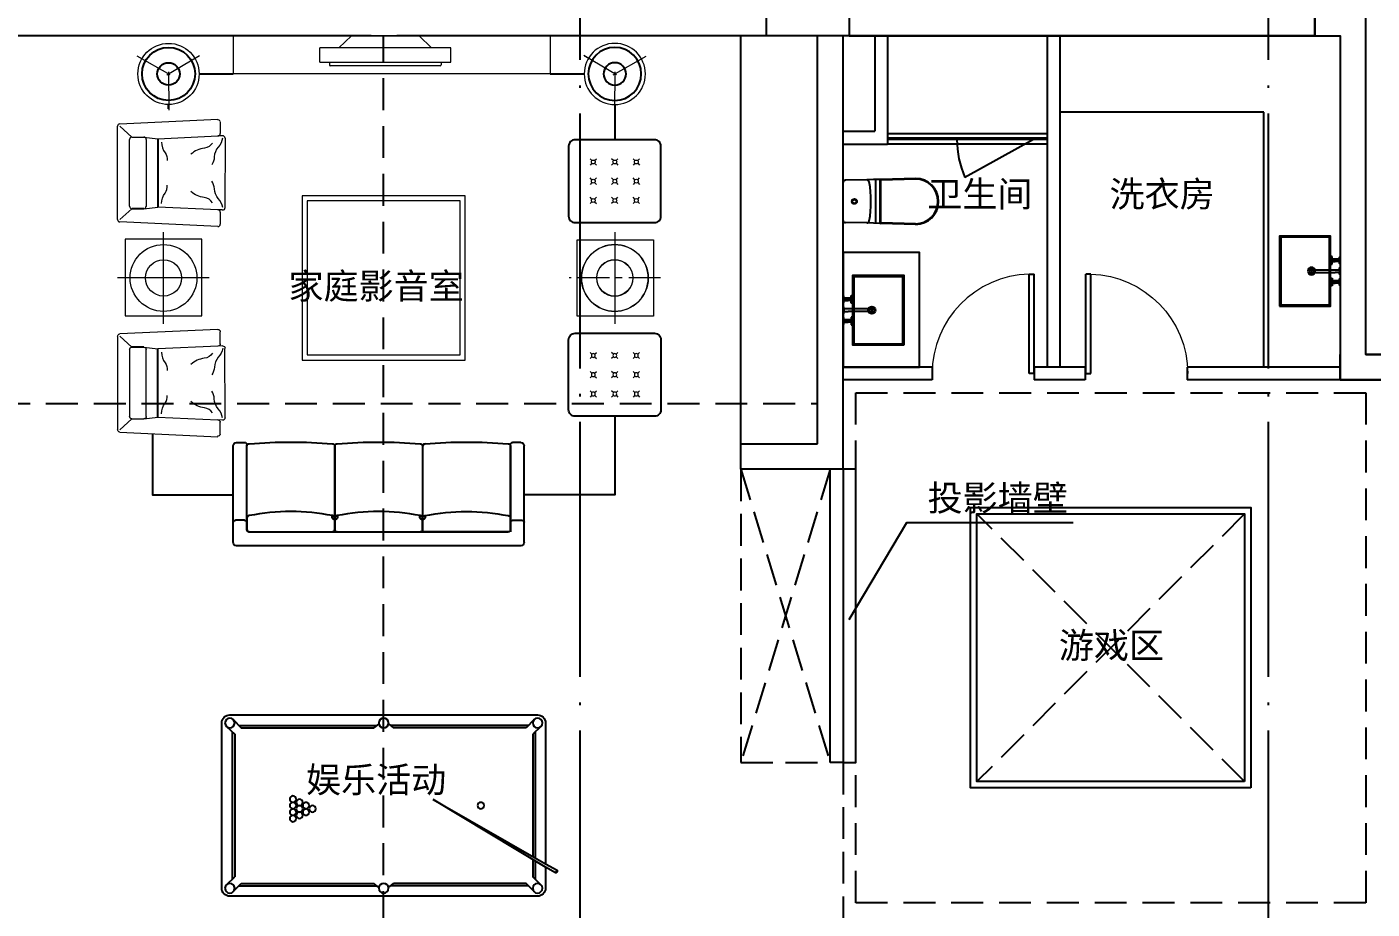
# Model space of a CAD drawing. Header units: millimetres. Extents: x 1337745 to 1642153, y -192803 to 266425.
# Drawn here: x 1488312 to 1498862, y 91508 to 98427 of the extents above; entities that cross this region are included whole.
import ezdxf
from ezdxf.enums import TextEntityAlignment as Align

# ---------------------------------------------------------------- set-up
doc = ezdxf.new("R2010")
doc.units = ezdxf.units.MM
doc.header["$LTSCALE"] = 1000
doc.header["$MEASUREMENT"] = 0
for name, pattern in [('__附着_A09-停车位、行车流线模块_TEN24RUY_设计区$0$DASH', [0.35, 0.25, -0.1]), ('CENTER', [2, 1.25, -0.25, 0.25, -0.25]), ('DASH', [0.35, 0.25, -0.1]), ('DOTE', [2.42, 2, -0.2, 0.02, -0.2]), ('HIDDEN', [0.375, 0.25, -0.125]), ('HIDDEN2', [4.7625, 3.175, -1.5875])]:
    doc.linetypes.add(name, pattern=pattern)
for name, color, linetype in [('__附着_A09-停车位、行车流线模块_TEN24RUY_设计区$0$STD-PARK', 103, '__附着_A09-停车位、行车流线模块_TEN24RUY_设计区$0$DASH'), ('A-BALCONY', 7, 'Continuous'), ('A-PUB_DIM', 3, 'Continuous'), ('AE-FLOR', 151, 'Continuous'), ('DIM_SYMB', 7, 'Continuous'), ('DOTE', 16, 'DOTE'), ('IE-FURN', 33, 'Continuous'), ('P-FURN-高柜', 5, 'Continuous'), ('P-卫生隔断', 30, 'Continuous'), ('P-固定家具（悬空）', 142, 'Continuous'), ('P-洁具', 31, 'Continuous'), ('P-活动家具', 146, 'Continuous'), ('PUB_TEXT', 7, 'Continuous'), ('REF', 8, 'HIDDEN2'), ('STAIR', 61, 'Continuous'), ('WALL', 2, 'Continuous'), ('WALL1', 51, 'Continuous'), ('WINDOW', 4, 'Continuous'), ('WINDOW_TEXT', 7, 'Continuous'), ('剪力墙', 6, 'Continuous'), ('文字标注', 255, 'Continuous'), ('砖墙', 30, 'Continuous')]:
    doc.layers.add(name, color=color, linetype=linetype)
doc.layers.add('furniture', color=6, linetype='Continuous', lineweight=13)
doc.styles.add('_TCH_DIM', font='SIMPLEX.shx', dxfattribs={"width": 0.85, "bigfont": 'GBCBIG.shx'})
doc.styles.add('_TCH_DIM_T3', font='SIMPLEX', dxfattribs={"width": 0.705882, "bigfont": 'GBCBIG'})
doc.styles.add('_TCH_WINDOW', font='SIMPLEX.shx', dxfattribs={"width": 0.6, "height": 3.5, "bigfont": 'GBCBIG.shx'})
doc.styles.get("Standard").update_dxf_attribs({"font": 'GBENOR', "bigfont": 'GBCBIG'})
doc.styles.add('黑体', font='SIMHEI.TTF')
doc.dimstyles.new('_TCH_ARCH&&50', dxfattribs={"dimtxt": 148.75, "dimasz": 50, "dimexe": 125, "dimexo": 150, "dimgap": 50, "dimtad": 1, "dimdec": 0, "dimzin": 0, "dimdsep": 46, "dimtxsty": '_TCH_DIM_T3', "dimblk": 'ARCHTICK', "dimcen": 0.09, "dimclrt": 7, "dimazin": 2, "dimtfac": 1, "dimtdec": 0, "dimtix": 1, "dimtmove": 2, "dimatfit": 3, "dimfxl": 1, "dimtolj": 1, "dimtzin": 0, "dimarcsym": 0})

# ---------------------------------------------------------------- blocks, each defined once
blk = doc.blocks.new('_ArchTick')
at = {"color": 0, "linetype": 'ByBlock', "const_width": 0.4}
blk.add_lwpolyline([(-0.5, -0.5), (0.5, 0.5)], dxfattribs=at)
blk = doc.blocks.new('*D49')
at = {"layer": 'A-PUB_DIM', "color": 0, "lineweight": -2, "transparency": 16777216}
for p, q in [((2969090, -686126), (2969126, -685805)), ((2969189, -686137), (2969226, -685816)), ((2969112, -685929), (2969212, -685940))]:
    blk.add_line(p, q, dxfattribs=at)
at = {"layer": 'Defpoints', "color": 0, "transparency": 16777216}
for p in [(2969212, -685940), (2969073, -686275), (2969173, -686286)]:
    blk.add_point(p, dxfattribs=at)
at = {"layer": 'A-PUB_DIM', "color": 0, "lineweight": -2, "transparency": 16777216, "xscale": 50, "yscale": 50, "zscale": 50}
for p, rotation in [((2969112, -685929), 173.5415813661932), ((2969212, -685940), 353.5415813661932)]:
    blk.add_blockref('_ArchTick', p, dxfattribs=dict(at, rotation=rotation))
at = {"layer": 'A-PUB_DIM', "color": 7, "transparency": 16777216, "insert": (2968954, -685773), "char_height": 148.8, "attachment_point": 5, "rotation": 353.5416, "style": '_TCH_DIM_T3'}
blk.add_mtext('\\A1;100', dxfattribs=at)
blk = doc.blocks.new('*D50')
at = {"layer": 'A-PUB_DIM', "color": 0, "lineweight": -2, "transparency": 16777216}
for p, q in [((2969189, -686137), (2969226, -685816)), ((2969212, -685940), (2970007, -686030)), ((2969984, -686227), (2970021, -685906))]:
    blk.add_line(p, q, dxfattribs=at)
at = {"layer": 'Defpoints', "color": 0, "transparency": 16777216}
for p in [(2970007, -686030), (2969173, -686286), (2969967, -686376)]:
    blk.add_point(p, dxfattribs=at)
at = {"layer": 'A-PUB_DIM', "color": 0, "lineweight": -2, "transparency": 16777216, "xscale": 50, "yscale": 50, "zscale": 50}
for p, rotation in [((2969212, -685940), 173.5415813662123), ((2970007, -686030), 353.5415813662123)]:
    blk.add_blockref('_ArchTick', p, dxfattribs=dict(at, rotation=rotation))
at = {"layer": 'A-PUB_DIM', "color": 7, "transparency": 16777216, "insert": (2969623, -685862), "char_height": 148.8, "attachment_point": 5, "rotation": 353.5416, "style": '_TCH_DIM_T3'}
blk.add_mtext('\\A1;800', dxfattribs=at)
blk = doc.blocks.new('*D51')
at = {"layer": 'A-PUB_DIM', "color": 0, "lineweight": -2, "transparency": 16777216}
for p, q in [((2969984, -686227), (2970021, -685906)), ((2970084, -686239), (2970120, -685917)), ((2970007, -686030), (2969957, -686024)), ((2970007, -686030), (2970106, -686041)), ((2970106, -686041), (2970156, -686047))]:
    blk.add_line(p, q, dxfattribs=at)
at = {"layer": 'Defpoints', "color": 0, "transparency": 16777216}
for p in [(2970106, -686041), (2969967, -686376), (2970067, -686388)]:
    blk.add_point(p, dxfattribs=at)
at = {"layer": 'A-PUB_DIM', "color": 0, "lineweight": -2, "transparency": 16777216, "xscale": 50, "yscale": 50, "zscale": 50}
for p, rotation in [((2970007, -686030), 353.5415813663083), ((2970106, -686041), 173.5415813663083)]:
    blk.add_blockref('_ArchTick', p, dxfattribs=dict(at, rotation=rotation))
at = {"layer": 'A-PUB_DIM', "color": 7, "transparency": 16777216, "insert": (2970070, -685912), "char_height": 148.8, "attachment_point": 5, "rotation": 353.5416, "style": '_TCH_DIM_T3'}
blk.add_mtext('\\A1;100', dxfattribs=at)
blk = doc.blocks.new('*D52')
at = {"layer": 'A-PUB_DIM', "color": 0, "lineweight": -2, "transparency": 16777216}
for p, q in [((2970084, -686239), (2970120, -685917)), ((2970106, -686041), (2971596, -686210)), ((2971574, -686407), (2971611, -686086))]:
    blk.add_line(p, q, dxfattribs=at)
at = {"layer": 'Defpoints', "color": 0, "transparency": 16777216}
for p in [(2971596, -686210), (2970067, -686388), (2971557, -686556)]:
    blk.add_point(p, dxfattribs=at)
at = {"layer": 'A-PUB_DIM', "color": 0, "lineweight": -2, "transparency": 16777216, "xscale": 50, "yscale": 50, "zscale": 50}
for p, rotation in [((2970106, -686041), 173.5415813662086), ((2971596, -686210), 353.5415813662086)]:
    blk.add_blockref('_ArchTick', p, dxfattribs=dict(at, rotation=rotation))
at = {"layer": 'A-PUB_DIM', "color": 7, "transparency": 16777216, "insert": (2970865, -686002), "char_height": 148.8, "attachment_point": 5, "rotation": 353.5416, "style": '_TCH_DIM_T3'}
blk.add_mtext('\\A1;1500', dxfattribs=at)
blk = doc.blocks.new('*D53')
at = {"layer": 'A-PUB_DIM', "color": 0, "lineweight": -2, "transparency": 16777216}
for p, q in [((2971574, -686407), (2971611, -686086)), ((2971773, -686430), (2971809, -686108)), ((2971596, -686210), (2971795, -686233))]:
    blk.add_line(p, q, dxfattribs=at)
at = {"layer": 'Defpoints', "color": 0, "transparency": 16777216}
for p in [(2971795, -686233), (2971557, -686556), (2971756, -686579)]:
    blk.add_point(p, dxfattribs=at)
at = {"layer": 'A-PUB_DIM', "color": 0, "lineweight": -2, "transparency": 16777216, "xscale": 50, "yscale": 50, "zscale": 50}
for p, rotation in [((2971596, -686210), 173.5415813662357), ((2971795, -686233), 353.5415813662357)]:
    blk.add_blockref('_ArchTick', p, dxfattribs=dict(at, rotation=rotation))
at = {"layer": 'A-PUB_DIM', "color": 7, "transparency": 16777216, "insert": (2971710, -686098), "char_height": 148.8, "attachment_point": 5, "rotation": 353.5416, "style": '_TCH_DIM_T3'}
blk.add_mtext('\\A1;200', dxfattribs=at)
blk = doc.blocks.new('*D54')
at = {"layer": 'A-PUB_DIM', "color": 0, "lineweight": -2, "transparency": 16777216}
for p, q in [((2971773, -686430), (2971809, -686108)), ((2971872, -686441), (2971909, -686120)), ((2971795, -686233), (2971746, -686227)), ((2971795, -686233), (2971895, -686244)), ((2971895, -686244), (2971944, -686249))]:
    blk.add_line(p, q, dxfattribs=at)
at = {"layer": 'Defpoints', "color": 0, "transparency": 16777216}
for p in [(2971895, -686244), (2971756, -686579), (2971855, -686590)]:
    blk.add_point(p, dxfattribs=at)
at = {"layer": 'A-PUB_DIM', "color": 0, "lineweight": -2, "transparency": 16777216, "xscale": 50, "yscale": 50, "zscale": 50}
for p, rotation in [((2971795, -686233), 353.5415813662057), ((2971895, -686244), 173.5415813662057)]:
    blk.add_blockref('_ArchTick', p, dxfattribs=dict(at, rotation=rotation))
at = {"layer": 'A-PUB_DIM', "color": 7, "transparency": 16777216, "insert": (2971829, -686375), "char_height": 148.8, "attachment_point": 5, "rotation": 353.5416, "style": '_TCH_DIM_T3'}
blk.add_mtext('\\A1;100', dxfattribs=at)
blk = doc.blocks.new('*D55')
at = {"layer": 'A-PUB_DIM', "color": 0, "lineweight": -2, "transparency": 16777216}
for p, q in [((2971872, -686441), (2971909, -686120)), ((2971895, -686244), (2972789, -686345)), ((2972767, -686542), (2972803, -686221))]:
    blk.add_line(p, q, dxfattribs=at)
at = {"layer": 'Defpoints', "color": 0, "transparency": 16777216}
for p in [(2972789, -686345), (2971855, -686590), (2972750, -686691)]:
    blk.add_point(p, dxfattribs=at)
at = {"layer": 'A-PUB_DIM', "color": 0, "lineweight": -2, "transparency": 16777216, "xscale": 50, "yscale": 50, "zscale": 50}
for p, rotation in [((2971895, -686244), 173.5415813662135), ((2972789, -686345), 353.5415813662135)]:
    blk.add_blockref('_ArchTick', p, dxfattribs=dict(at, rotation=rotation))
at = {"layer": 'A-PUB_DIM', "color": 7, "transparency": 16777216, "insert": (2972356, -686171), "char_height": 148.8, "attachment_point": 5, "rotation": 353.5416, "style": '_TCH_DIM_T3'}
blk.add_mtext('\\A1;900', dxfattribs=at)
blk = doc.blocks.new('*D56')
at = {"layer": 'A-PUB_DIM', "color": 0, "lineweight": -2, "transparency": 16777216}
for p, q in [((2972767, -686542), (2972803, -686221)), ((2972866, -686553), (2972902, -686232)), ((2972789, -686345), (2972888, -686356))]:
    blk.add_line(p, q, dxfattribs=at)
at = {"layer": 'Defpoints', "color": 0, "transparency": 16777216}
for p in [(2972888, -686356), (2972750, -686691), (2972849, -686703)]:
    blk.add_point(p, dxfattribs=at)
at = {"layer": 'A-PUB_DIM', "color": 0, "lineweight": -2, "transparency": 16777216, "xscale": 50, "yscale": 50, "zscale": 50}
for p, rotation in [((2972789, -686345), 173.5415813661332), ((2972888, -686356), 353.5415813661332)]:
    blk.add_blockref('_ArchTick', p, dxfattribs=dict(at, rotation=rotation))
at = {"layer": 'A-PUB_DIM', "color": 7, "transparency": 16777216, "insert": (2973078, -686239), "char_height": 148.8, "attachment_point": 5, "rotation": 353.5416, "style": '_TCH_DIM_T3'}
blk.add_mtext('\\A1;100', dxfattribs=at)
blk = doc.blocks.new('*D62')
at = {"layer": 'A-PUB_DIM', "color": 0, "lineweight": -2, "transparency": 16777216}
for p, q in [((3032305, -671084), (3032349, -670693)), ((3032404, -671096), (3032448, -670705)), ((3032335, -670818), (3032434, -670829))]:
    blk.add_line(p, q, dxfattribs=at)
at = {"layer": 'Defpoints', "color": 0, "transparency": 16777216}
for p in [(3032434, -670829), (3032288, -671233), (3032387, -671245)]:
    blk.add_point(p, dxfattribs=at)
at = {"layer": 'A-PUB_DIM', "color": 0, "lineweight": -2, "transparency": 16777216, "xscale": 50, "yscale": 50, "zscale": 50}
for p, rotation in [((3032335, -670818), 173.5415813662658), ((3032434, -670829), 353.5415813662658)]:
    blk.add_blockref('_ArchTick', p, dxfattribs=dict(at, rotation=rotation))
at = {"layer": 'A-PUB_DIM', "color": 7, "transparency": 16777216, "insert": (3032176, -670661), "char_height": 148.8, "attachment_point": 5, "rotation": 353.5416, "style": '_TCH_DIM_T3'}
blk.add_mtext('\\A1;100', dxfattribs=at)
blk = doc.blocks.new('*D63')
at = {"layer": 'A-PUB_DIM', "color": 0, "lineweight": -2, "transparency": 16777216}
for p, q in [((3032404, -671096), (3032448, -670705)), ((3032434, -670829), (3033627, -670964)), ((3033596, -671231), (3033641, -670840))]:
    blk.add_line(p, q, dxfattribs=at)
at = {"layer": 'Defpoints', "color": 0, "transparency": 16777216}
for p in [(3033627, -670964), (3032387, -671245), (3033579, -671380)]:
    blk.add_point(p, dxfattribs=at)
at = {"layer": 'A-PUB_DIM', "color": 0, "lineweight": -2, "transparency": 16777216, "xscale": 50, "yscale": 50, "zscale": 50}
for p, rotation in [((3032434, -670829), 173.5415813662163), ((3033627, -670964), 353.5415813662163)]:
    blk.add_blockref('_ArchTick', p, dxfattribs=dict(at, rotation=rotation))
at = {"layer": 'A-PUB_DIM', "color": 7, "transparency": 16777216, "insert": (3033044, -670773), "char_height": 148.8, "attachment_point": 5, "rotation": 353.5416, "style": '_TCH_DIM_T3'}
blk.add_mtext('\\A1;1200', dxfattribs=at)
blk = doc.blocks.new('A$C71264A39')
at = {"layer": '剪力墙'}
for p, q in [((-51150, 11000), (-51150, 11200)), ((-50750, 11000), (-51150, 11000)), ((-50750, 7800), (-50750, 11000)), ((-50550, 11000), (-50550, 7600)), ((-51350, 7800), (-50750, 7800)), ((-51350, 7600), (-51350, 7800)), ((-50550, 7600), (-51350, 7600))]:
    blk.add_line(p, q, dxfattribs=at)
for points in [[(-46250, 8500), (-46450, 8500), (-46450, 11100), (-46450, 11400), (-46650, 11400), (-46650, 11200), (-46850, 11200), (-46850, 11000), (-46650, 11000), (-46650, 8300), (-46250, 8300), (-46250, 8500)], [(-50550, 11200), (-50500, 11200), (-50500, 11000), (-50550, 11000)]]:
    blk.add_lwpolyline(points, dxfattribs=at)
blk = doc.blocks.new('$DorLib2D$00000225')
at = {"color": 0}
for p, q in [((0.475, -0.0014), (0.475, 0.7521)), ((0.475, 0.7521), (0.5, 0.7521)), ((0.5, -0.0014), (0.5, 0.7521)), ((-0.5, 0), (-0.5, 0.252)), ((-0.475, 0.252), (-0.5, 0.252)), ((-0.475, 0), (-0.475, 0.252)), ((-0.475, 0), (-0.5, 0)), ((0.475, -0.0014), (0.5, -0.0014))]:
    blk.add_line(p, q, dxfattribs=at)
for centre, radius, start, end in [((0.5046, -0.0019), 0.7546, 92.24927, 179.72377), ((-0.5008, 0.0026), 0.2508, 359.78987, 84.09744)]:
    blk.add_arc(centre, radius, start, end, dxfattribs=at)
blk = doc.blocks.new('$DorLib2D$00000001')
for p, q in [((0.45, 0.975), (0.5, 0.975)), ((0.45, 0), (0.45, 0.975)), ((0.5, 0), (0.5, 0.975)), ((0.5, 0), (0.45, 0))]:
    blk.add_line(p, q)
at = {"lineweight": 13}
blk.add_arc((0.475, 0), 0.975, 91.4693, 180, dxfattribs=at)
blk = doc.blocks.new('$DORLIB2D$00000127')
at = {"color": 0}
for points in [[(-0.5333, 0.7949), (-0.5333, 0.6904)], [(-0.0333, 0.7949), (-0.5333, 0.7949)], [(-0.0333, 0.7949), (-0.0333, 0.6904)], [(0.5333, 0.7949), (0.0333, 0.7949)], [(0.0333, 0.7949), (0.0333, 0.6904)], [(0.5333, 0.7949), (0.5333, 0.6904)], [(-0.0333, 0.6904), (-0.5333, 0.6904)], [(0.5333, 0.6904), (0.0333, 0.6904)], [(0.5, 0.5), (-0.5, 0.5)]]:
    blk.add_lwpolyline(points, dxfattribs=at)
blk = doc.blocks.new('A$C7F7A49FB')
at = {"layer": 'DIM_SYMB'}
for points in [[(1390, -625, 0, 0, 0), (3170, -625, 80, 0, 0), (3470, -625, 0, 0, 0)], [(5810, -625, 0, 0, 0), (4030, -625, 80, 0, 0), (3730, -625, 0, 0, 0)], [(1390, -1975, 0, 0, 0), (3170, -1975, 80, 0, 0), (3470, -1975, 0, 0, 0)], [(5810, -1975, 0, 0, 0), (4030, -1975, 80, 0, 0), (3730, -1975, 0, 0, 0)]]:
    blk.add_lwpolyline(points, format="xyseb", dxfattribs=at)
at = {"layer": 'STAIR'}
for p, q in [((1390, -1250), (1390, 0)), ((1650, -1250), (1650, 0)), ((1910, -1250), (1910, 0)), ((2170, -1250), (2170, 0)), ((2430, -1250), (2430, 0)), ((2690, -1250), (2690, 0)), ((2950, -1250), (2950, 0)), ((3511, -586), (3097, 0)), ((3608, -550), (3219, 0)), ((3470, -355), (3470, 0)), ((3730, -722), (3730, 0)), ((3990, -1090), (3990, 0)), ((4250, -1250), (4250, 0)), ((4510, -1250), (4510, 0)), ((4770, -1250), (4770, 0)), ((5030, -1250), (5030, 0)), ((5290, -1250), (5290, 0)), ((5550, -1250), (5550, 0)), ((5810, -1250), (5810, 0)), ((3210, -1250), (3210, -160)), ((3686, -521), (3511, -586)), ((3533, -742), (3686, -521)), ((3470, -1250), (3470, -528)), ((3700, -680), (3533, -742)), ((3981, -1250), (3603, -716)), ((4103, -1250), (3700, -680)), ((3730, -1250), (3730, -895)), ((3981, -1250), (1390, -1250)), ((5810, -1250), (4103, -1250)), ((3097, -1350), (1390, -1350)), ((1390, -2600), (1390, -1350)), ((1650, -2600), (1650, -1350)), ((1910, -2600), (1910, -1350)), ((2170, -2600), (2170, -1350)), ((2430, -2600), (2430, -1350)), ((2690, -2600), (2690, -1350)), ((2950, -2600), (2950, -1350)), ((3511, -1936), (3097, -1350)), ((5810, -1350), (3219, -1350)), ((3608, -1900), (3219, -1350)), ((3470, -1705), (3470, -1350)), ((3730, -2072), (3730, -1350)), ((3990, -2440), (3990, -1350)), ((4250, -2600), (4250, -1350)), ((4510, -2600), (4510, -1350)), ((4770, -2600), (4770, -1350)), ((5030, -2600), (5030, -1350)), ((5290, -2600), (5290, -1350)), ((5550, -2600), (5550, -1350)), ((5810, -2600), (5810, -1350)), ((3210, -2600), (3210, -1510)), ((3470, -2600), (3470, -1878)), ((3686, -1871), (3511, -1936)), ((3533, -2092), (3686, -1871)), ((3700, -2030), (3533, -2092)), ((3981, -2600), (3603, -2066)), ((4103, -2600), (3700, -2030)), ((3730, -2600), (3730, -2245)), ((3981, -2600), (1390, -2600)), ((5810, -2600), (4103, -2600))]:
    blk.add_line(p, q, dxfattribs=at)
at = {"layer": 'WALL'}
for p, q in [((-200, 200), (-200, -1900)), ((-200, 200), (7400, 200)), ((7400, 200), (7400, -2800)), ((0, 0), (0, -2000)), ((0, 0), (7200, 0)), ((7200, 0), (7200, -2600)), ((1390, -1250), (5810, -1250)), ((1390, -1250), (1390, -1350)), ((5810, -1250), (5810, -1350)), ((1390, -1350), (5810, -1350)), ((0, -2000), (0, -2600)), ((-200, -2100), (-200, -2700)), ((100, -2600), (0, -2600)), ((100, -2800), (100, -2600)), ((2400, -2600), (1100, -2600)), ((1100, -2600), (1100, -2800)), ((2400, -2600), (4700, -2600)), ((4700, -2600), (5600, -2600)), ((6100, -2600), (5600, -2600)), ((6100, -2800), (6100, -2600)), ((7200, -2600), (7100, -2600)), ((7100, -2600), (7100, -2800)), ((-200, -2700), (-200, -5100)), ((0, -2800), (100, -2800)), ((0, -2800), (0, -5200)), ((1100, -2800), (2300, -2800)), ((2300, -2800), (2300, -3350)), ((2500, -3350), (2500, -2800)), ((2500, -2800), (4600, -2800)), ((4600, -2800), (4600, -3600)), ((4800, -2800), (4800, -3600)), ((4800, -2800), (5500, -2800)), ((5500, -2800), (5500, -3600)), ((5600, -2800), (5600, -3600)), ((5600, -2800), (6100, -2800)), ((7100, -2800), (7400, -2800)), ((2300, -3350), (2500, -3350)), ((4600, -3600), (4600, -4900)), ((4800, -3600), (5500, -3600)), ((5600, -3600), (5600, -5000)), ((4800, -3700), (5500, -3700)), ((4800, -3700), (4800, -4900)), ((5500, -3700), (5500, -4900)), ((2500, -4450), (2300, -4450)), ((2300, -4450), (2300, -5000)), ((2500, -4900), (2500, -4450)), ((2500, -4900), (2500, -4900)), ((2500, -4900), (4400, -4900)), ((4400, -4900), (4600, -4900)), ((4800, -4900), (5500, -4900)), ((1400, -5000), (1400, -5750)), ((1400, -5000), (2300, -5000)), ((5600, -5000), (5600, -5950)), ((1500, -5100), (1500, -5750)), ((1500, -5100), (2400, -5100)), ((2400, -5100), (2400, -5750)), ((2400, -5100), (2400, -5100)), ((2500, -5100), (2500, -5750)), ((2500, -5100), (4300, -5100)), ((4300, -5100), (4300, -5750)), ((4400, -5100), (4400, -5750)), ((4400, -5100), (4700, -5100)), ((4700, -5100), (5500, -5100)), ((5500, -5100), (5500, -5750)), ((0, -5200), (0, -5750)), ((-200, -5300), (-200, -5850)), ((100, -5750), (0, -5750)), ((100, -5950), (100, -5750)), ((1400, -5750), (1100, -5750)), ((1100, -5750), (1100, -5950)), ((1500, -5750), (2400, -5750)), ((2500, -5750), (4300, -5750)), ((4400, -5750), (5500, -5750)), ((-200, -5850), (-200, -8000)), ((0, -5950), (100, -5950)), ((0, -5950), (0, -7800)), ((1100, -5950), (1500, -5950)), ((1500, -5950), (2500, -5950)), ((2500, -5950), (4400, -5950)), ((4400, -5950), (5600, -5950)), ((200, -7800), (0, -7800)), ((200, -8000), (200, -7800)), ((2200, -7800), (1400, -7800)), ((1400, -7800), (1400, -8000)), ((2900, -7800), (2200, -7800)), ((2900, -8000), (2900, -7800)), ((5000, -7800), (4300, -7800)), ((4300, -7800), (4300, -8000)), ((5795, -7800), (5000, -7800)), ((5795, -8000), (5795, -7800)), ((7200, -7800), (6995, -7800)), ((6995, -7800), (6995, -8000)), ((-200, -8000), (200, -8000)), ((1400, -8000), (2100, -8000)), ((2100, -8000), (2100, -9800)), ((2300, -8000), (2300, -9800)), ((2300, -8000), (2900, -8000)), ((4300, -8000), (4900, -8000)), ((4900, -8000), (4900, -9800)), ((5100, -8000), (5100, -9800)), ((5100, -8000), (5795, -8000)), ((6995, -8000), (7400, -8000)), ((1400, -10350), (1400, -9800)), ((1400, -9800), (2100, -9800)), ((2300, -9800), (3605, -9800)), ((3605, -9800), (4900, -9800)), ((5100, -9800), (5800, -9800)), ((5800, -10350), (5800, -9800)), ((1500, -10250), (1500, -10000)), ((1500, -10000), (2400, -10000)), ((2400, -10000), (2400, -10250)), ((2500, -10000), (2500, -10350)), ((2500, -10000), (4850, -10000)), ((4850, -10350), (4850, -10000)), ((4950, -10250), (4950, -10000)), ((4950, -10000), (5700, -10000)), ((5700, -10250), (5700, -10000)), ((1500, -10250), (2400, -10250)), ((5700, -10250), (4950, -10250)), ((1400, -10350), (2500, -10350)), ((5800, -10350), (4850, -10350))]:
    blk.add_line(p, q, dxfattribs=at)
at = {"layer": 'WINDOW'}
for p, q in [((4216, -4675), (2676, -3125)), ((2676, -4675), (4216, -3125)), ((2300, -3350), (2300, -4450)), ((2900, -7800), (4300, -7800)), ((2531, -9460), (4681, -8120)), ((2531, -8120), (4681, -9460))]:
    blk.add_line(p, q, dxfattribs=at)
for points in [[(2676, -3125), (4216, -3125), (4216, -4675), (2676, -4675)], [(4321, -3465), (4476, -3465), (4476, -4335), (4321, -4335)], [(4681, -8120), (4681, -9460), (2531, -9460), (2531, -8120)], [(4041, -9520), (4041, -9675), (3171, -9675), (3171, -9520)]]:
    blk.add_lwpolyline(points, close=True, dxfattribs=at)
for name, p, xscale, yscale, zscale, rotation in [('$DorLib2D$00000001', (600, -2700), -1000, 1000, -1000, 359.9999999999666), ('$DorLib2D$00000001', (6600, -2700), 1000, 1000, 1000, 359.9999999999666), ('$DORLIB2D$00000127', (2400, -3900), 1100, 199.9999999999418, 1100, 270), ('$DorLib2D$00000001', (600, -5850), -1000, 1000, -1000, 359.9999999999666), ('$DorLib2D$00000225', (800, -7900), -1200, 1200.000000000058, -1200, 359.9999999999611), ('$DorLib2D$00000225', (6395, -7900), 1200, 1200, 1200, 359.999999999961), ('$DORLIB2D$00000127', (3600, -7900), -1400, 199.9999999999418, 1400, 179.9999999999619)]:
    blk.add_blockref(name, p, dxfattribs=dict(at, xscale=xscale, yscale=yscale, zscale=zscale, rotation=rotation))
at = {"layer": 'A-BALCONY', "char_height": 350}
for s, insert, width, attachment_point in [('风', (5056, -3002), 1805.59, 1), ('DT1', (3229, -3163), 1805.59, 1), ('合用前室', (702, -3524), 1805.59, 1), ('消防电梯兼', (2912, -3529), 1805.59, 1), ('前室', (6035, -3524), 1805.59, 1), ('客梯', (3309, -3904), 1805.59, 1), ('6.11{\\fSimSun|b0|i0|c129|p2;쯓}', (1749, -3968), 1805.59, 3), ('4.72{\\fSimSun|b0|i0|c129|p2;쯓}', (6860, -3968), 1805.59, 3), ('水', (5056, -4096), 1805.59, 1), ('风', (1832, -5211), 1805.59, 1), ('强电', (3185, -5211), 1805.59, 1), ('弱电', (4790, -5211), 1805.59, 1), ('电梯厅', (3185, -6660), 1805.59, 1), ('DT2', (3319, -8394), 1805.59, 1), ('无障碍担架梯', (2816, -8809), 1805.59, 1), ('水', (1993, -9905), 621.82, 3), ('水', (5211, -9905), 621.82, 1)]:
    blk.add_mtext(s, dxfattribs=dict(at, insert=insert, width=width, attachment_point=attachment_point))
at = {"layer": 'PUB_TEXT', "style": '_TCH_DIM'}
for s, p in [('下', (1095, -800)), ('上', (5915, -800)), ('上', (1076, -2150)), ('下', (5915, -2150))]:
    blk.add_text(s, height=338, dxfattribs=at).set_placement(p)
at = {"layer": 'WINDOW_TEXT', "style": '_TCH_WINDOW'}
for s, height, width, p in [('FM', 297.5, 0.423529, (217, -3250)), ('甲', 338, 0.6, (469, -3250)), ('1021', 297.5, 0.423529, (617, -3250)), ('FM', 297.5, 0.423529, (6217, -3250)), ('甲', 338, 0.6, (6469, -3250)), ('1021', 297.5, 0.423529, (6617, -3250)), ('FM', 297.5, 0.423529, (217, -6200)), ('甲', 338, 0.6, (469, -6200)), ('1021', 297.5, 0.423529, (617, -6200)), ('甲', 338, 0.6, (669, -8450)), ('甲', 338, 0.6, (6264, -8450)), ('FM', 297.5, 0.423529, (417, -8450)), ('1221', 297.5, 0.423529, (817, -8450)), ('FM', 297.5, 0.423529, (6012, -8450)), ('1221', 297.5, 0.423529, (6412, -8450))]:
    blk.add_text(s, height=height, dxfattribs=dict(at, width=width)).set_placement(p)
blk = doc.blocks.new('A$C175371E0')
at = {"layer": 'furniture', "color": 8}
for p, q in [((-180, 161), (-194, 175)), ((-180, 140), (-194, 126)), ((-158, 161), (-144, 175)), ((-158, 140), (-144, 126)), ((-11, 161), (-25, 175)), ((-11, 140), (-25, 126)), ((11, 161), (25, 175)), ((11, 140), (25, 126)), ((158, 161), (144, 175)), ((158, 140), (144, 126)), ((180, 161), (194, 175)), ((180, 140), (194, 126)), ((-180, 11), (-194, 25)), ((-158, 11), (-144, 25)), ((-11, 11), (-25, 25)), ((11, 11), (25, 25)), ((158, 11), (144, 25)), ((180, 11), (194, 25)), ((-180, -11), (-194, -25)), ((-158, -11), (-144, -25)), ((-11, -11), (-25, -25)), ((11, -11), (25, -25)), ((158, -11), (144, -25)), ((180, -11), (194, -25)), ((-180, -140), (-194, -126)), ((-180, -161), (-194, -175)), ((-158, -140), (-144, -126)), ((-158, -161), (-144, -175)), ((-11, -140), (-25, -126)), ((-11, -161), (-25, -175)), ((11, -140), (25, -126)), ((11, -161), (25, -175)), ((158, -140), (144, -126)), ((158, -161), (144, -175)), ((180, -140), (194, -126)), ((180, -161), (194, -175))]:
    blk.add_line(p, q, dxfattribs=at)
for centre in [(-169, 151), (0, 151), (169, 151), (-169, 0), (0, 0), (169, 0), (-169, -151), (0, -151), (169, -151)]:
    blk.add_circle(centre, 15, dxfattribs=at)
at = {"layer": 'IE-FURN'}
blk.add_lwpolyline([(-362, 275), (-362, -275, 0.414214), (-312, -325), (312, -325, 0.414214), (362, -275), (362, 275, 0.414214), (312, 325), (-312, 325, 0.414214)], format="xyb", close=True, dxfattribs=at)
blk = doc.blocks.new('uio')
at = {"lineweight": 5, "ltscale": 0.03}
for p, q in [((-104844, -966881), (-104736, -966120)), ((-104716, -966104), (-103987, -966174)), ((-104651, -966317), (-104642, -966224)), ((-104621, -966207), (-104099, -966257)), ((-103970, -966193), (-104007, -966961)), ((-104651, -966317), (-104648, -966429)), ((-104651, -966317), (-104648, -966429)), ((-104112, -966387), (-104634, -966338)), ((-104112, -966387), (-104634, -966338)), ((-104082, -966277), (-104091, -966371)), ((-104082, -966277), (-104091, -966371)), ((-104714, -966896), (-104648, -966429)), ((-104115, -966479), (-104648, -966429)), ((-104091, -966371), (-104115, -966479)), ((-104091, -966371), (-104115, -966479)), ((-104115, -966479), (-104138, -966950)), ((-104734, -966912), (-104828, -966903)), ((-104719, -966931), (-104714, -966896)), ((-104160, -967004), (-104702, -966952)), ((-104140, -966986), (-104138, -966950)), ((-104028, -966979), (-104121, -966970))]:
    blk.add_line(p, q, dxfattribs=at)
for p, q in [((-104651, -966317), (-104642, -966224)), ((-104115, -966479), (-104648, -966429))]:
    blk.add_line(p, q)
for centre, start, end in [((-104718, -966123), 84.5739, 171.9109), ((-104623, -966226), 84.5739, 174.5739), ((-104623, -966226), 84.5739, 174.5739), ((-104101, -966276), 354.5739, 84.5739), ((-104101, -966276), 354.5739, 84.5739), ((-103989, -966192), 357.2369, 84.5739), ((-104632, -966319), 174.5739, 264.5739), ((-104632, -966319), 174.5739, 264.5739), ((-104110, -966369), 264.5739, 354.5739), ((-104110, -966369), 264.5739, 354.5739), ((-104826, -966884), 171.9109, 264.5739), ((-104733, -966893), 264.5739, 351.9109), ((-104701, -966934), 171.9109, 264.5739), ((-104158, -966985), 264.5739, 357.2369), ((-104119, -966951), 177.2369, 264.5739), ((-104029, -966960), 274.8838, 7.5468)]:
    blk.add_arc(centre, 18.7, start, end, dxfattribs=at)
at = {"layer": 'furniture', "color": 8}
for p, q in [((-104718, -966123), (-104642, -966224)), ((-103989, -966192), (-104082, -966277))]:
    blk.add_line(p, q, dxfattribs=at)
for points in [[(-104624, -966459, -0.157856), (-104544, -966495, 0.195258), (-104485, -966517, 0.506042)], [(-104144, -966505, 0.157856), (-104230, -966525, -0.195258), (-104291, -966535, -0.506042)], [(-104655, -966859, 0.215808), (-104609, -966798, -0.158378), (-104551, -966698, -0.75133)], [(-104655, -966859, 0.215808), (-104609, -966798, -0.158378), (-104551, -966698, -0.75133)], [(-104189, -966903, -0.215808), (-104222, -966835, 0.158378), (-104261, -966726, 0.75133)], [(-104189, -966903, -0.215808), (-104222, -966835, 0.158378), (-104261, -966726, 0.75133)], [(-104701, -966934, 0.13045), (-104627, -966906, -0.166434), (-104547, -966883, 0.138962), (-104485, -966868, -0.132288)], [(-104701, -966934, 0.13045), (-104627, -966906, -0.166434), (-104547, -966883, 0.138962), (-104485, -966868, -0.132288)], [(-104158, -966985, -0.13045), (-104225, -966944, 0.166434), (-104299, -966906, -0.138962), (-104358, -966880, 0.132288)], [(-104158, -966985, -0.13045), (-104225, -966944, 0.166434), (-104299, -966906, -0.138962), (-104358, -966880, 0.132288)]]:
    blk.add_lwpolyline(points, format="xyb", dxfattribs=at)
blk = doc.blocks.new('A$C394A4696')
at = {"layer": 'IE-FURN'}
for p, q in [((-810, 1114), (-810, 1051)), ((-810, 1114), (-810, 1051)), ((-27, 1141), (-783, 1141)), ((-200, 1051), (-200, 1123)), ((-126, 1033), (-792, 1033)), ((-126, 344), (-792, 344)), ((-782, 344), (-108, 344)), ((-782, 344), (-108, 344)), ((-782, 344), (-108, 344)), ((-782, 344), (-108, 344)), ((-782, 344), (-108, 344)), ((-782, 344), (-108, 344)), ((-108, 326), (-108, -1015)), ((-782, -344), (-108, -344)), ((-782, -344), (-108, -344)), ((-782, -344), (-108, -344)), ((-782, -344), (-108, -344)), ((-782, -344), (-108, -344)), ((-782, -344), (-108, -344)), ((-810, -1114), (-810, -1051)), ((-810, -1114), (-810, -1051)), ((-126, -1033), (-792, -1033)), ((-782, -1033), (-108, -1033)), ((-782, -1033), (-108, -1033)), ((-200, -1051), (-200, -1123)), ((-27, -1141), (-783, -1141))]:
    blk.add_line(p, q, dxfattribs=at)
blk.add_lwpolyline([(0, -1114), (0, 1114)], dxfattribs=at)
at = {"layer": 'IE-FURN', "color": 8}
for points in [[(-236, 1015, -0.414214), (-218, 1033), (-126, 1033, -0.414214), (-108, 1015), (-108, 362, -0.414214), (-126, 344), (-218, 344, -0.414214), (-236, 362, -0.097845)], [(-236, 326, -0.414214), (-218, 344), (-126, 344, -0.414214), (-108, 326), (-108, -326, -0.414214), (-126, -344), (-218, -344, -0.414214), (-236, -326, -0.097845)], [(-236, 362, 0.414214), (-218, 344), (-126, 344, 0.414214), (-108, 362), (-108, 326, 0.414214), (-126, 344), (-218, 344, 0.414214), (-236, 326, 1.773437)], [(-236, -1015, 0.414214), (-218, -1033), (-126, -1033, 0.414214), (-108, -1015), (-108, -362, 0.414214), (-126, -344), (-218, -344, 0.414214), (-236, -362, 0.097845)], [(-236, -326, 0.414214), (-218, -344), (-126, -344, 0.414214), (-108, -326), (-108, -362, 0.414214), (-126, -344), (-218, -344, 0.414214), (-236, -362, 1.773437)]]:
    blk.add_lwpolyline(points, format="xyb", close=True, dxfattribs=at)
at = {"layer": 'IE-FURN'}
for centre, radius, start, end in [((-783, 1114), 26.8, 90, 180), ((-783, 1114), 26.8, 90, 180), ((-182, 1123), 18, 90, 180), ((-27, 1114), 26.8, 0, 90), ((3180, 689), 3993, 175.3139, 184.6861), ((-792, 1051), 18, 180, 270), ((-792, 1051), 18, 180, 270), ((-782, 1015), 18, 90, 180), ((-182, 1051), 18, 180, 270), ((-126, 1015), 18, 0, 90), ((3180, 0), 3993, 175.3139, 184.6861), ((-782, 362), 18, 180, 270), ((-782, 362), 18, 180, 270), ((-782, 326), 18, 90, 180), ((-782, 326), 18, 90, 180), ((-126, 326), 18, 0, 90), ((3180, -689), 3993, 175.3139, 184.6861), ((-783, -368), 18, 90, 180), ((-782, -326), 18, 180, 270), ((-782, -326), 18, 180, 270), ((-782, -362), 18, 90, 180), ((-792, -1051), 18, 90, 180), ((-792, -1051), 18, 90, 180), ((-782, -1015), 18, 180, 270), ((-782, -1015), 18, 180, 270), ((-182, -1051), 18, 90, 180), ((-783, -1114), 26.8, 180, 270), ((-783, -1114), 26.8, 180, 270), ((-182, -1123), 18, 180, 270), ((-27, -1114), 26.8, 270, 0)]:
    blk.add_arc(centre, radius, start, end, dxfattribs=at)
at = {"layer": 'IE-FURN', "color": 161}
blk.add_arc((-126, -1015), 18, 270, 0, dxfattribs=at)
blk = doc.blocks.new('IFF-Lamp400')
at = {"lineweight": 5, "ltscale": 0.03}
for p, q in [((-6.6, -11.6), (116.3, 205.4)), ((-6.6, -11.6), (116.3, 205.4)), ((13.3, 0.1), (-236, -2)), ((13.3, 0.1), (-236, -2)), ((-6.8, 11.5), (119.7, -203.4)), ((-6.8, 11.5), (119.7, -203.4))]:
    blk.add_line(p, q, dxfattribs=at)
at = {"lineweight": 5, "ltscale": 0.03, "const_width": 6.67}
for points in [[(94.8, 167.4), (114.8, 202.7)], [(94.8, 167.4), (114.8, 202.7)], [(-192.4, -1.6), (-233, -1.9)], [(-192.4, -1.6), (-233, -1.9)], [(97.6, -165.8), (118.2, -200.8)], [(97.6, -165.8), (118.2, -200.8)]]:
    blk.add_lwpolyline(points, dxfattribs=at)
at = {"lineweight": 5, "ltscale": 0.03}
blk.add_circle((0, 0), 200, dxfattribs=at)
at = {"linetype": 'ByBlock'}
for radius in [173.3, 173.3, 73.3, 73.3]:
    blk.add_circle((0, 0), radius, dxfattribs=at)
blk = doc.blocks.new('$plan$00002328')
at = {"layer": 'IE-FURN'}
for p, q in [((-1226, 674, 0), (-1163, 610, 0)), ((-83, 642, 0), (-122, 610, 0)), ((-8, 642, 0), (31, 610, 0)), ((1134, 674, 0), (1072, 610, 0)), ((-1279, 621, 0), (-1214, 559, 0)), ((-1233, -577, 0), (-1233, 577, 0)), ((-1214, -559, 0), (-1214, 559, 0)), ((-1182, 629, 0), (-99, 629, 0)), ((-1163, 610, 0), (-122, 610, 0)), ((1090, 629, 0), (8, 629, 0)), ((1072, 610, 0), (31, 610, 0)), ((1187, 621, 0), (1123, 559, 0)), ((1123, 422, 0), (1123, 559, 0)), ((1142, 433, 0), (1142, 577, 0)), ((1314, 507, 0), (1301, 528, 0)), ((1224, 483, 0), (342, -47, 0)), ((342, -47, 0), (1224, 456, 0)), ((1123, -559, 0), (1123, 398, 0)), ((1142, -577, 0), (1142, 409, 0)), ((-1279, -621, 0), (-1214, -559, 0)), ((-1226, -674, 0), (-1163, -610, 0)), ((-1182, -629, 0), (-99, -629, 0)), ((-1163, -610, 0), (-122, -610, 0)), ((-83, -642, 0), (-122, -610, 0)), ((-8, -642, 0), (31, -610, 0)), ((1090, -629, 0), (8, -629, 0)), ((1072, -610, 0), (31, -610, 0)), ((1134, -674, 0), (1072, -610, 0)), ((1187, -621, 0), (1123, -559, 0))]:
    blk.add_line(p, q, dxfattribs=at)
at = {"layer": 'IE-FURN', "elevation": 0}
blk.add_lwpolyline([(1301, 528), (1224, 483), (1224, 648, 0.414214), (1161, 711), (-1252, 711, 0.414214), (-1316, 648), (-1316, -648, 0.414214), (-1252, -711), (1161, -711, 0.414214), (1224, -648), (1224, 456), (1314, 507, 0.584235)], format="xyb", close=True, dxfattribs=at)
at = {"layer": 'IE-FURN'}
for centre, radius in [((-1252, 648, 0), 38.1), ((-46, 648, 0), 38.1), ((1161, 648, 0), 38.1), ((-757, 102, 0), 25.4), ((-757, 51, 0), 25.4), ((-757, 0, 0), 25.4), ((-706, 76, 0), 25.4), ((-706, 25, 0), 25.4), ((-706, -25, 0), 25.4), ((-655, 51, 0), 25.4), ((-655, 0, 0), 25.4), ((-604, 25, 0), 25.4), ((716, 0, 0), 25.4), ((-757, -51, 0), 25.4), ((-1252, -648, 0), 38.1), ((-46, -648, 0), 38.1), ((1161, -648, 0), 38.1)]:
    blk.add_circle(centre, radius, dxfattribs=at)
blk = doc.blocks.new('A$C2EEA3612')
at = {"linetype": 'Continuous'}
for p, q in [((-180, 570), (-173, 300)), ((-175, 570), (-168, 300)), ((175, 570), (168, 300)), ((180, 570), (173, 300)), ((-173, 300), (-171, 240)), ((-172, 255), (172, 255)), ((-171, 240), (-169, 187)), ((-163, 295), (163, 295)), ((-163, 290), (163, 290)), ((171, 240), (169, 187)), ((173, 300), (171, 240)), ((-169, 187), (-166, 19)), ((169, 187), (166, 19)), ((-146, 0), (146, 0))]:
    blk.add_line(p, q, dxfattribs=at)
for radius in [20, 15]:
    blk.add_circle((0, 90), radius, dxfattribs=at)
for centre, radius, start, end in [((0, 570), 180, 0, 180), ((0, 570), 175, 0, 180), ((-163, 300), 10, 181.7534, 270), ((-163, 300), 5, 181.7534, 270), ((0, -673), 893, 80.1443, 99.8557), ((163, 300), 5, 270, 358.2466), ((163, 300), 10, 270, 358.2466), ((-149, 187), 20, 99.8557, 181.7534), ((149, 187), 20, 358.2466, 80.1443), ((-146, 20), 20, 181.7534, 270), ((146, 20), 20, 270, 358.2466)]:
    blk.add_arc(centre, radius, start, end, dxfattribs=at)
blk = doc.blocks.new('g3wr')
at = {"color": 251}
blk.add_wipeout([(92376, 176270), (92376, 176416), (92376, 176562), (92382, 176575), (92396, 176582), (92459, 176583), (92576, 176581), (92666, 176589), (92736, 176588), (92946, 176596), (92946, 176591), (93057, 176558), (93057, 176558), (93126, 176416), (93076, 176298), (92946, 176236), (92831, 176244), (92676, 176243), (92576, 176251), (92396, 176250)], dxfattribs=at)
at = {"xscale": -1, "rotation": 270}
blk.add_blockref('A$C2EEA3612', (92376, 176416), dxfattribs=at)
blk = doc.blocks.new('A$C12CE3BE6')
at = {"ltscale": 10}
for p, q in [((180, 469), (200, 469)), ((180, 412), (180, 435)), ((200, 412), (200, 435)), ((285, 469), (265, 469)), ((265, 260), (265, 435)), ((285, 260), (285, 435)), ((370, 469), (350, 469)), ((350, 412), (350, 435)), ((370, 412), (370, 435)), ((220, 412), (160, 412)), ((160, 412), (160, 405)), ((220, 405), (160, 405)), ((220, 405), (220, 412)), ((330, 412), (390, 412)), ((330, 405), (330, 412)), ((330, 405), (390, 405)), ((390, 412), (390, 405))]:
    blk.add_line(p, q, dxfattribs=at)
at = {"color": 8, "ltscale": 10}
for p, q in [((182, 422), (182, 442)), ((197, 442), (182, 442)), ((197, 422), (182, 422)), ((184, 442), (184, 469)), ((187, 412), (187, 422)), ((193, 412), (193, 422)), ((195, 442), (195, 469)), ((197, 422), (197, 442)), ((352, 422), (352, 442)), ((352, 442), (367, 442)), ((352, 422), (367, 422)), ((354, 442), (354, 469)), ((357, 412), (357, 422)), ((363, 412), (363, 422)), ((365, 442), (365, 469)), ((367, 422), (367, 442))]:
    blk.add_line(p, q, dxfattribs=at)
at = {"color": 8}
for p, q in [((261, 236), (289, 264)), ((261, 264), (289, 236))]:
    blk.add_line(p, q, dxfattribs=at)
at = {"ltscale": 10}
for points in [[(200, 435), (200, 469), (215, 469), (215, 475), (165, 475), (165, 469), (180, 469), (180, 435)], [(285, 435), (285, 469), (300, 469), (300, 475), (250, 475), (250, 469), (265, 469), (265, 435)], [(370, 435), (370, 469), (385, 469), (385, 475), (335, 475), (335, 469), (350, 469), (350, 435)]]:
    blk.add_lwpolyline(points, dxfattribs=at)
blk.add_lwpolyline([(0, 0), (0, 400), (550, 400), (550, 0)], close=True)
at = {"color": 8}
blk.add_lwpolyline([(10, 10), (10, 390), (540, 390), (540, 10)], close=True, dxfattribs=at)
at = {"color": 8, "ltscale": 10}
for centre in [(190, 409), (360, 409)]:
    blk.add_circle(centre, 3.5, dxfattribs=at)
at = {"color": 8}
for radius in [29.1, 20]:
    blk.add_circle((275, 250), radius, dxfattribs=at)
at = {"ltscale": 10}
blk.add_arc((275, 260), 10, 180, 0, dxfattribs=at)
blk = doc.blocks.new('A$C7F2562B0')
at = {"color": 252}
blk.add_line((3283, 2785), (2746, 2488), dxfattribs=at)
blk.add_arc((3406, 2784), 723, 179.8571, 204.0905, dxfattribs=at)
at = {"layer": 'furniture', "color": 6}
for p, q in [((-508, 3600), (-2992, 3600)), ((-508, 3600), (-508, 3300)), ((-508, 3300), (-2992, 3300))]:
    blk.add_line(p, q, dxfattribs=at)
at = {"layer": 'furniture'}
for p, q in [((-2992, 3600), (-2992, 3300)), ((-2453, 2344), (-2453, 1056)), ((-1173, 2344), (-2453, 2344)), ((-1173, 1056), (-1173, 2344)), ((-2453, 1056), (-1173, 1056))]:
    blk.add_line(p, q, dxfattribs=at)
at = {"layer": 'furniture', "color": 8}
for p, q in [((-2163, 3505), (-2065, 3600)), ((-2065, 3600), (-1535, 3600)), ((-1535, 3600), (-1437, 3505)), ((-1287, 3505), (-2313, 3505)), ((-2313, 3393), (-2313, 3505)), ((-1287, 3393), (-1287, 3505)), ((-2313, 3393), (-1287, 3393)), ((-2238, 3393), (-2238, 3371)), ((-1362, 3393), (-1362, 3371)), ((-1369, 3363), (-2231, 3363)), ((-2413, 2304), (-2413, 1096)), ((-1213, 2304), (-2413, 2304)), ((-1213, 1096), (-1213, 2304)), ((-3539, 1341), (-3539, 2059)), ((0, 2059), (0, 1341)), ((-3180, 1700), (-3899, 1700)), ((-2413, 1096), (-1213, 1096))]:
    blk.add_line(p, q, dxfattribs=at)
at = {"layer": 'furniture', "color": 8, "linetype": 'CENTER', "ltscale": 0.2}
for p, q in [((-3539, 1341), (-3539, 2059)), ((0, 2059), (0, 1341)), ((-3180, 1700), (-3899, 1700)), ((359, 1700), (-359, 1700))]:
    blk.add_line(p, q, dxfattribs=at)
at = {"layer": 'furniture'}
blk.add_lwpolyline([(-3239, 1404), (-3239, 2004), (-3839, 2004), (-3839, 1404)], close=True, dxfattribs=at)
at = {"layer": 'furniture', "color": 6}
blk.add_lwpolyline([(-296, 2000), (304, 2000), (304, 1400), (-296, 1400)], close=True, dxfattribs=at)
at = {"layer": 'furniture', "color": 8}
for centre, radius in [((-3539, 1700), 262), ((0, 1700), 262), ((-3539, 1700), 142), ((0, 1700), 142)]:
    blk.add_circle(centre, radius, dxfattribs=at)
for centre, start, end in [((-2231, 3371), 180, 270), ((-1369, 3371), 270, 0)]:
    blk.add_arc(centre, 7.5, start, end, dxfattribs=at)
at = {"layer": 'furniture', "color": 8, "extrusion": (0, 0, -1)}
for major_axis in [(185, 185), (101, 101)]:
    blk.add_ellipse((0, 1700), major_axis=major_axis, ratio=1, start_param=1.570796326794897, end_param=7.853981633974483, dxfattribs=at)
at = {"layer": 'IE-FURN'}
for p, q in [((989, 400), (989, 3600)), ((1686, 200, 0), (1690, 200)), ((1690, -2100), (1690, 200))]:
    blk.add_line(p, q, dxfattribs=at)
at = {"layer": 'IE-FURN', "linetype": 'DASH'}
for p, q in [((989, 200), (989, -2100)), ((1689, 200), (989, -2100)), ((989, 200), (1690, -2100)), ((4939, -2250), (2840, -150)), ((4939, -150), (2840, -2250)), ((989, -2100), (1690, -2100))]:
    blk.add_line(p, q, dxfattribs=at)
at = {"layer": 'IE-FURN', "elevation": 0}
for points in [[(1790, -2100), (1890, -2100), (1890, 200), (1790, 200)], [(4989, -2300), (2790, -2300), (2790, -100), (4989, -100)], [(4939, -2250), (2840, -2250), (2840, -150), (4939, -150)]]:
    blk.add_lwpolyline(points, close=True, dxfattribs=at)
blk.add_lwpolyline([(1839, -978), (2290, -217), (3596, -217)], dxfattribs=at)
at = {"layer": 'P-FURN-高柜', "color": 8}
for points in [[(-3260, 3300), (-2992, 3300)], [(-508, 3300), (-240, 3300)], [(-3500, 3026), (-3500, 3060)], [(0, 3060), (0, 2784)], [(0, 616), (0, 0), (-711, 0)], [(-3626, 480), (-3626, 0), (-2992, 0)]]:
    blk.add_lwpolyline(points, dxfattribs=at)
at = {"layer": 'P-卫生隔断', "color": 142}
for p, q in [((3391, 2830), (2140, 2830)), ((3391, 2750), (2140, 2750))]:
    blk.add_line(p, q, dxfattribs=at)
at = {"layer": 'P-卫生隔断'}
for p, q in [((3391, 2795), (2140, 2795)), ((3391, 2785), (2140, 2785))]:
    blk.add_line(p, q, dxfattribs=at)
at = {"layer": 'P-固定家具（悬空）', "elevation": 0}
blk.add_lwpolyline([(1791, 1900), (1791, 1000), (2390, 1000), (2390, 1900)], close=True, dxfattribs=at)
at = {"layer": 'P-活动家具'}
for p, q in [((5089, 3000), (3491, 3000)), ((5089, 1000), (5089, 3000))]:
    blk.add_line(p, q, dxfattribs=at)
at = {"layer": 'P-活动家具', "linetype": 'DASH', "elevation": 0}
blk.add_lwpolyline([(1790, -700), (1790, -5400)], dxfattribs=at)
at = {"layer": 'REF', "linetype": 'HIDDEN'}
for p, q in [((-1813, -7484), (-1813, 3600)), ((-5211, 716), (1585, 716))]:
    blk.add_line(p, q, dxfattribs=at)
at = {"layer": 'REF', "linetype": 'HIDDEN', "elevation": 0}
blk.add_lwpolyline([(5889, -3200), (1890, -3200), (1890, 800), (5889, 800)], close=True, dxfattribs=at)
at = {"layer": 'WALL'}
for p, q in [((2040, 3600), (2040, 2850)), ((2140, 3600), (2140, 2750)), ((3391, 3600), (3391, 1000)), ((3491, 3600), (3491, 1000)), ((1790, 2850), (2040, 2850)), ((1790, 2750), (2140, 2750)), ((2489, 1000), (1790, 1000)), ((2489, 1000), (2489, 900)), ((3689, 1000), (3289, 1000)), ((3289, 1000), (3289, 900)), ((3689, 1000), (3689, 900)), ((5691, 1000), (4489, 1000)), ((4489, 1000), (4489, 900)), ((2489, 900), (1790, 900)), ((3689, 900), (3289, 900)), ((5791, 900), (4489, 900)), ((1690, -2100), (1690, 200)), ((1790, 200), (1790, -2100)), ((1790, -2100), (1690, -2100))]:
    blk.add_line(p, q, dxfattribs=at)
at = {"layer": 'AE-FLOR', "xscale": -0.9999999999999997, "rotation": 179.9999999999999}
blk.add_blockref('$plan$00002328', (-1767, -2438, 0), dxfattribs=at)
at = {"layer": 'furniture', "color": 6}
blk.add_blockref('A$C175371E0', (0, 2459), dxfattribs=at)
for name, p, xscale, rotation in [('A$C175371E0', (0, 941), -0.9999999999999997, 179.9999999999999), ('A$C394A4696', (-1852, -400), -1.000000000000001, 90)]:
    blk.add_blockref(name, p, dxfattribs=dict(at, xscale=xscale, rotation=rotation))
at = {"layer": 'IE-FURN'}
for p, xscale, yscale, zscale, rotation in [((-3500, 3300), 1.199999999953434, 1.199999999953434, 1.199999999953434, 90), ((0, 3300), -1.199999999953433, 1.199999999953433, 1.199999999953433, 270)]:
    blk.add_blockref('IFF-Lamp400', p, dxfattribs=dict(at, xscale=xscale, yscale=yscale, zscale=zscale, rotation=rotation))
at = {"layer": 'IE-FURN', "rotation": 95.42610745096003}
blk.add_blockref('uio', (-975577, 15048), dxfattribs=at)
at = {"layer": 'IE-FURN', "xscale": -1.000000000000001, "rotation": 84.5738928507004}
blk.add_blockref('uio', (-975577, -11648), dxfattribs=at)
at = {"layer": 'P-洁具', "extrusion": (0, 0, -1), "zscale": -1, "rotation": 180.000000000005}
blk.add_blockref('g3wr', (90587, 178716), dxfattribs=at)
at = {"layer": 'P-洁具', "xscale": -1.000000000000001, "rotation": 270}
blk.add_blockref('A$C12CE3BE6', (5214, 1479), dxfattribs=at)
at = {"layer": 'P-洁具', "rotation": 90}
blk.add_blockref('A$C12CE3BE6', (2266, 1172), dxfattribs=at)
at = {"layer": 'WINDOW'}
for p, xscale, yscale, zscale, rotation in [((2889, 950), 800.0000000000005, 800.0000000000005, -800.0000000000002, 359.9999999999949), ((4093, 950), -800.0000000000006, 800.0000000000006, -800.0000000000006, 359.9999999999948)]:
    blk.add_blockref('$DorLib2D$00000001', p, dxfattribs=dict(at, xscale=xscale, yscale=yscale, zscale=zscale, rotation=rotation))

msp = doc.modelspace()

# ---------------------------------------------------------------- linework, layer by layer
at = {"layer": 'DOTE'}
for p, q in [((1492647.5, 199388.6, 0), (1492647.5, 86979.4, 0)), ((1498047.5, 199388.6, 0), (1498047.5, 86979.4, 0))]:
    msp.add_line(p, q, dxfattribs=at)
at = {"layer": '砖墙', "linetype": 'ByBlock'}
for p, q in [((1498411.7, 98358.2, 0), (1498411.7, 98558.2, 0)), ((1491012, 98358.2, 0), (1484212.1, 98358.2, 0)), ((1494611.7, 98358.2, 0), (1491212, 98358.2, 0)), ((1498411.7, 98358.2, 0), (1494611.7, 98358.2, 0)), ((1498611.7, 95658.2, 0), (1498611.7, 95858.2, 0)), ((1493911.3, 94958.2, 0), (1493911.3, 95158.2, 0))]:
    msp.add_line(p, q, dxfattribs=at)

# ---------------------------------------------------------------- block references
at = {"layer": '__附着_A09-停车位、行车流线模块_TEN24RUY_设计区$0$STD-PARK', "xscale": -1, "rotation": 359.9999999924962}
msp.add_blockref('A$C7F7A49FB', (1506011.7, 103658.2, 0), dxfattribs=at)
at = {"layer": 'WALL1'}
msp.add_blockref('A$C71264A39', (1545261.8, 87358.2, 0), dxfattribs=at)

# ---------------------------------------------------------------- dimensions: what is measured, and where the dimension line sits
at = {"layer": 'A-PUB_DIM'}
for base, p1, p2, angle, picture, middle in [((1554075.5, 174336.5, 0), (1553975.5, 173918, 0), (1554075.5, 173918, 0), 0, '*D62', (1553800.5, 174474, 0)), ((1555275.5, 174336.5, 0), (1554075.5, 173918, 0), (1555275.5, 173918, 0), 0, '*D63', (1554675.5, 174460.8, 0)), ((1492954.1, 152209.7, 0), (1492854.1, 151861.3, 0), (1492954.1, 151861.3, 0), 360, '*D49', (1492679.1, 152347.2, 0)), ((1496654.1, 152209.7, 0), (1496554.1, 151861.3, 0), (1496654.1, 151861.3, 0), 360, '*D56', (1496829.1, 152347.2, 0)), ((1493754.1, 152209.7, 0), (1492954.1, 151861.3, 0), (1493754.1, 151861.3, 0), 0, '*D50', (1493354.1, 152334.1, 0)), ((1493854.1, 152209.7, 0), (1493754.1, 151861.3, 0), (1493854.1, 151861.3, 0), 0, '*D51', (1493804.1, 152334.1, 0)), ((1495354.1, 152209.7, 0), (1493854.1, 151861.3, 0), (1495354.1, 151861.3, 0), 360, '*D52', (1494604.1, 152334.1, 0)), ((1495554.1, 152209.7, 0), (1495354.1, 151861.3, 0), (1495554.1, 151861.3, 0), 0, '*D53', (1495454.1, 152334.1, 0)), ((1496554.1, 152209.7, 0), (1495654.1, 151861.3, 0), (1496554.1, 151861.3, 0), 360, '*D55', (1496104.1, 152334.1, 0)), ((1495654.1, 152209.7, 0), (1495554.1, 151861.3, 0), (1495654.1, 151861.3, 0), 0, '*D54', (1495604.1, 152072.2, 0))]:
    dim = msp.add_linear_dim(base=base, p1=p1, p2=p2, angle=angle, dimstyle='_TCH_ARCH&&50', dxfattribs=at)
    dim.commit()
    dim.dimension.update_dxf_attribs({"geometry": picture, "text_midpoint": middle, "dimtype": 129, "insert": (-1534570.3, 499813.5)})

# ---------------------------------------------------------------- next in the draw order: block references
at = {"layer": '砖墙'}
msp.add_blockref('A$C7F2562B0', (1492922.5, 94758.1, 0), dxfattribs=at)

# ---------------------------------------------------------------- next in the draw order: linework, layer by layer
msp.add_line((1494761.8, 98358.2, 0), (1498535.7, 98358.2, 0), dxfattribs=at)

# ---------------------------------------------------------------- next in the draw order: texts
at = {"layer": '文字标注', "color": 0, "ltscale": 0.3, "style": '黑体'}
for s, p in [('卫生间', (1495372.9, 97015.7, 0)), ('洗衣房', (1496802.5, 97015.7, 0))]:
    msp.add_text(s, height=201.6, rotation=360, dxfattribs=at).set_placement(p)
for s, p in [('家庭影音室', (1491050.7, 96398.7, 0)), ('投影墙壁', (1495925.4, 94735.9, 0)), ('游戏区', (1496818, 93580.1, 0)), ('娱乐活动', (1491050.7, 92525.7, 0))]:
    msp.add_text(s, height=201.6, rotation=360, dxfattribs=at).set_placement(p, align=Align.MIDDLE)

doc.saveas('drawing.dxf')
